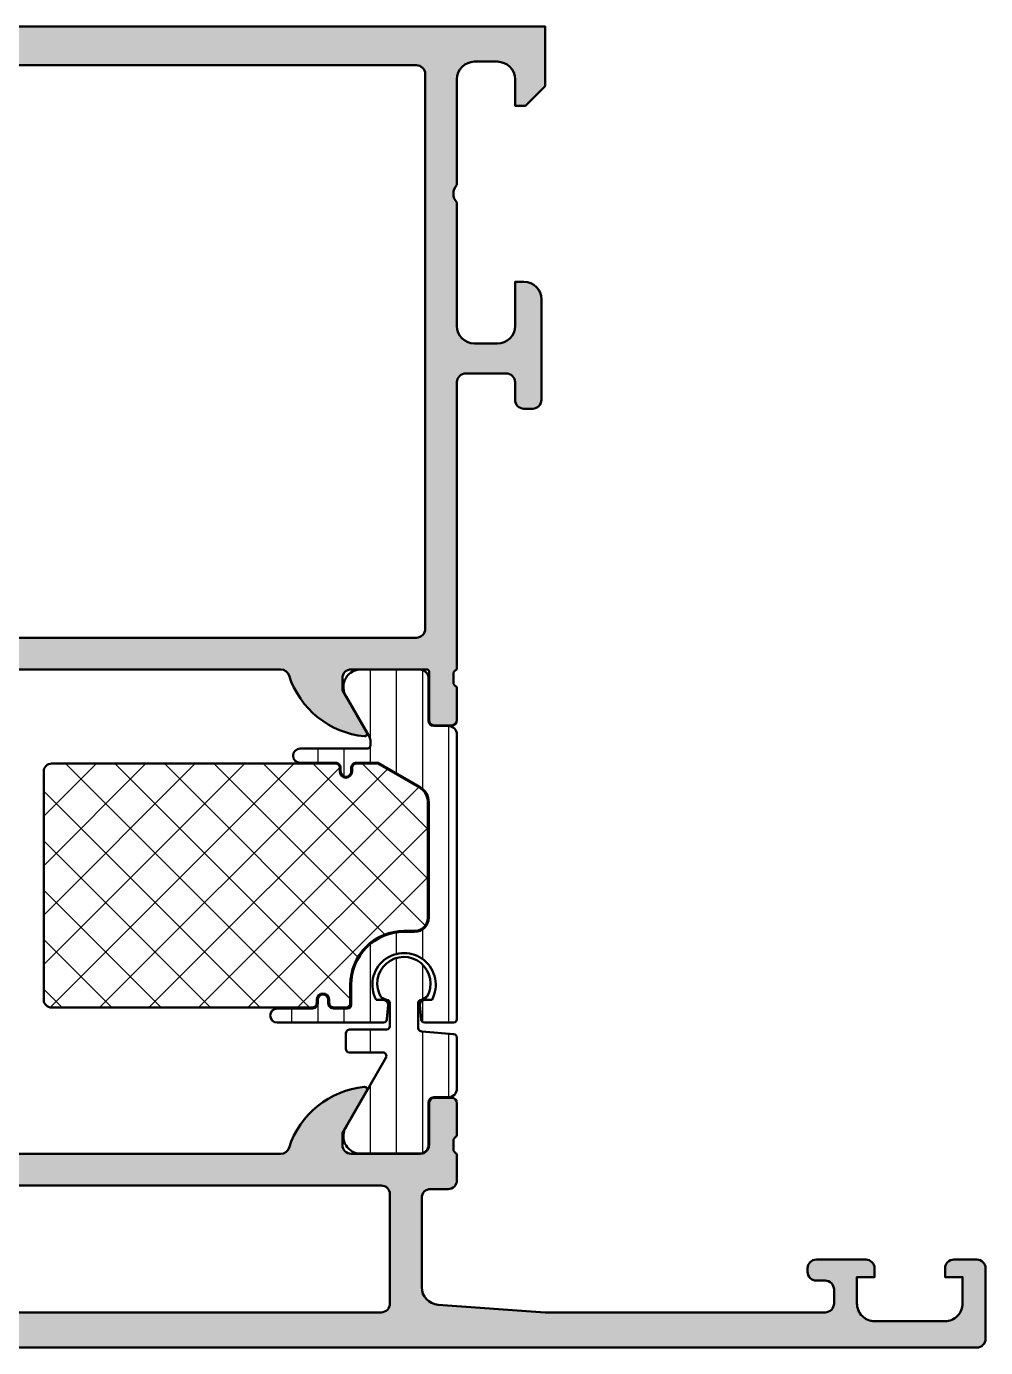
# Model space of a CAD drawing. Extents: x -20 to 78, y 0 to 75.
# Drawn here: x 23.6 to 78, y 0 to 75 of the extents above; entities that cross this region are included whole.
import ezdxf

# ---------------------------------------------------------------- set-up
doc = ezdxf.new("R2010")
doc.units = 0
for name, color, linetype, lineweight in [('0S-Alu contour', 7, 'Continuous', 50), ('0S-Alu hatch', 252, 'Continuous', 25), ('0S-Plastic contour', 254, 'Continuous', 50), ('0S-Plastic hatch', 253, 'Continuous', 25), ('0S-PT contour', 91, 'Continuous', 50), ('0S-PT hatch', 103, 'Continuous', 25)]:
    doc.layers.add(name, color=color, linetype=linetype, lineweight=lineweight)
pattern_1 = [(90, (0, 0), (-1.4859, 0), [])]

# ---------------------------------------------------------------- blocks, each defined once
blk = doc.blocks.new('397850__C182B8E7_7F67_413D_963A_D1F0ECA253F5_')
at = {"layer": '0S-Alu hatch'}
h = blk.add_hatch(color=256, dxfattribs=at)
edge = h.paths.add_edge_path()
edge.add_line((-20, 74.5), (-20, 70.5))
edge.add_arc((-19.49998673098434, 70.50001326901565), 0.5000132691917154, 180.0015204766631, 269.9984795231636)
edge.add_line((-19.49999999999997, 70), (-18.19998168945312, 70))
edge.add_arc((-18.19997896219314, 70.49998201426702), 0.4999820142744535, 269.9996874677845, 360.0020610873894)
edge.add_line((-17.69999694824219, 70.50000000000058), (-17.69999694824219, 71))
edge.add_line((-17.69999694824219, 71), (-18.69999694824219, 71))
edge.add_line((-18.69999694824219, 71), (-18.69999694824219, 72.50000000000001))
edge.add_ellipse((-17.69994795253589, 72.4999510042937), major_axis=(-1.000048996906528, 0), ratio=1, start_angle=270.0028071096449, end_angle=359.99719289040536, ccw=False)
edge.add_line((-17.69999694824216, 73.5), (-13.69999694824216, 73.5))
edge.add_ellipse((-13.70000723977597, 72.49998970846617), major_axis=(-1.000010291586769, 0), ratio=1, start_angle=180.0005896547991, end_angle=269.99941034461614, ccw=False)
edge.add_line((-12.69999694824216, 72.49999999998978), (-12.69999694824217, 71))
edge.add_line((-12.69999694824217, 71), (-13.69999694824217, 71))
edge.add_line((-13.69999694824217, 71), (-13.69999694824217, 70.5))
edge.add_arc((-13.1999966014245, 70.50000034681767), 0.5000003468177919, 180.0000397532265, 269.9999602576499)
edge.add_line((-13.19999694824217, 70), (-11.89999389648437, 70))
edge.add_arc((-11.89999153711044, 70.49999764062603), 0.4999976406316155, 269.9997296343864, 360.0002703646504)
edge.add_line((-11.39999389648439, 70.49999999999157), (-11.39999389648437, 72.49999999999999))
edge.add_ellipse((-10.89998454049553, 72.49999064401116), major_axis=(-0.5000093560763699, 0), ratio=1, start_angle=270.00107209728753, end_angle=359.99892790300066, ccw=False)
edge.add_line((-10.89999389648439, 73), (-5.499988555908174, 73))
edge.add_ellipse((-5.499985892333723, 72.50000647823684), major_axis=(-0.4999935217702535, 0), ratio=1, start_angle=179.9992576390279, end_angle=270.0003052271036, ccw=False)
edge.add_line((-4.999992370605433, 72.49999999999918), (-4.99999237060544, 65.20000076293948))
edge.add_arc((-4.500003781770601, 65.19998935189021), 0.4999885889650571, 179.9986923601607, 270.0004333688827)
edge.add_line((-4.499999999999971, 64.70000076293945), (-1.999992370605468, 64.70000839233398))
edge.add_line((-1.999992370605468, 64.70000839233398), (-1.999996413535527, 58.49999621782365))
edge.add_ellipse((-2.52496892023632, 57.99999999999553), major_axis=(-0.7249774828462876, 0), ratio=1, start_angle=136.3958242547147, end_angle=223.6041010219382, ccw=False)
edge.add_line((-1.999997065615259, 57.50000309751527), (-1.999999999999971, 52.99999425280828))
edge.add_ellipse((-2.524975779131517, 52.49999426538121), major_axis=(-0.7249824522716726, 0), ratio=1, start_angle=136.3958616163865, end_angle=223.6041383836103, ccw=False)
edge.add_line((-2.000000000000001, 51.9999942779541), (-1.999999999999971, 38.49999999999998))
edge.add_ellipse((-2.078836446543023, 38.23247940800688), major_axis=(-0.2788950563274164, 0), ratio=1, start_angle=178.8354106259004, end_angle=253.58012358050502, ccw=False)
edge.add_line((-1.799998999999992, 38.22681100000849), (-1.799998999999985, 37.7732170000085))
edge.add_ellipse((-2.078867095643161, 37.76755634053144), major_axis=(-0.2789255417371578, 0), ratio=1, start_angle=106.4245945553532, end_angle=181.1628700728881, ccw=False)
edge.add_line((-1.999999999999999, 37.50001300000849), (-1.999999999999971, 35.62000200000004))
edge.add_arc((-1.700000000000002, 35.62000199999999), 0.2999999999999758, 180, 269.9999999999919)
edge.add_line((-1.700000000000045, 35.32000200000001), (-0.7200256809572068, 35.32000200000001))
edge.add_arc((-0.7200256809572068, 35.62000200000001), 0.3000000000000043, 270, 360)
edge.add_line((-0.4200256809572025, 35.62000200000001), (-0.4200256809572239, 38.38))
edge.add_ellipse((-0.3000256809572159, 38.38), major_axis=(-0.1200000000000079, 0), ratio=1, start_angle=270.0000000000016, end_angle=360, ccw=False)
edge.add_line((-0.3000256809572193, 38.50000000000001), (4.000000000000071, 38.50000000000001))
edge.add_ellipse((4.000000000000044, 38.00000000000006), major_axis=(-0.4999999999999574, 0), ratio=1, start_angle=180, end_angle=269.99999999999693, ccw=False)
edge.add_line((4.5, 38.00000000000005), (4.499999999999971, 37.29999999999999))
edge.add_line((4.499999999999971, 37.29999999999999), (3.11850454237765, 34.90717967697243))
edge.add_arc((3.23811978464829, 34.83811978464827), 0.1381197846482883, 149.9999999999907, 275.6225775507957)
edge.add_arc((2.761776758826187, 39.67660886184765), 4.999999999999865, 275.6225775507937, 342.2515836439303)
edge.add_ellipse((8.000000000000007, 37.99999999999987), major_axis=(-0.5000000000001413, 0), ratio=1, start_angle=270.0000000000008, end_angle=342.25158364392894, ccw=False)
edge.add_line((8, 38.50000000000001), (38.00000762939452, 38.49999999999999))
edge.add_ellipse((38.00000762939454, 37.99999999999958), major_axis=(-0.5000000000004122, 0), ratio=1, start_angle=197.748416356074, end_angle=270.00000000000244, ccw=False)
edge.add_arc((43.23823087056831, 39.67660886184736), 4.999999999999553, 197.7484163560695, 264.3774224492061)
edge.add_arc((42.76188784474622, 34.83811978464831), 0.1381197846483066, 264.3774224492081, 389.9999999999968)
edge.add_line((42.88150308701689, 34.90717967697245), (41.50000762939453, 37.29999999999999))
edge.add_line((41.50000762939453, 37.29999999999999), (41.50000762939453, 38.00000000000001))
edge.add_ellipse((42.00000762939452, 37.99999999999999), major_axis=(-0.4999999999999929, 0), ratio=1, start_angle=269.99999999999756, end_angle=360, ccw=False)
edge.add_line((42.00000762939454, 38.49999999999999), (46.30003331035173, 38.50000000000001))
edge.add_ellipse((46.30003331035172, 38.38), major_axis=(-0.1200000000000116, 0), ratio=1, start_angle=180, end_angle=269.9999999999966, ccw=False)
edge.add_line((46.42003331035174, 38.38), (46.42003331035174, 35.62000199999999))
edge.add_arc((46.72003331035173, 35.62000200000001), 0.3000000000000043, 180, 270.0000000000054)
edge.add_line((46.72003331035177, 35.32000200000001), (47.70000762939453, 35.32000200000001))
edge.add_arc((47.70000762939453, 35.620002), 0.2999999999999963, 270, 360)
edge.add_line((48.00000762939453, 35.620002), (48.00000762939452, 37.5000130000085))
edge.add_ellipse((48.07887472503769, 37.76755634053144), major_axis=(-0.2789255417371443, 0), ratio=1, start_angle=-1.1628700728896888, end_angle=73.57540544464467, ccw=False)
edge.add_line((47.80000662939452, 37.77321700000851), (47.80000662939452, 38.22681100000849))
edge.add_ellipse((48.07884407593762, 38.23247940800687), major_axis=(-0.2788950563274876, 0), ratio=1, start_angle=-73.58012358050053, end_angle=1.1645893740977726, ccw=False)
edge.add_line((48.00000762939453, 38.50000000000003), (48, 54.79999542236329))
edge.add_ellipse((48.49999827358828, 54.799997148775), major_axis=(-0.4999982735912559, 0), ratio=1, start_angle=-90.00019783289412, end_angle=0.00019783245289772822, ccw=False)
edge.add_line((48.5, 55.29999542236328), (50.80000305175781, 55.29999542236328))
edge.add_ellipse((50.80000732623426, 54.79999969683973), major_axis=(-0.4999957255418185, 0), ratio=1, start_angle=179.999510175691, end_angle=270.0004898231082, ccw=False)
edge.add_line((51.30000305175781, 54.7999954223593), (51.30000305175781, 53.79999542236328))
edge.add_arc((51.80000983745681, 53.80000220806227), 0.500006785745038, 180.0007775731472, 269.9992224267262)
edge.add_line((51.80000305175781, 53.29999542236328), (52.30000305175781, 53.29999542236328))
edge.add_arc((52.29999173048621, 53.80000674363489), 0.5000113213997756, 270.0012972927894, 359.9987027073093)
edge.add_line((52.80000305175781, 53.79999542236414), (52.80000305175781, 59.5))
edge.add_arc((51.79998753757242, 59.4999844858146), 1.000015514305737, 0.0008888833384499, 89.99911111644481)
edge.add_line((51.80000305175781, 60.5), (51.30000305175781, 60.5))
edge.add_line((51.30000305175781, 60.5), (51.30000305175781, 58.00000000000001))
edge.add_ellipse((50.30000111165056, 58.00000194010726), major_axis=(-1.000001940109128, 0), ratio=1, start_angle=90.00011115974138, end_angle=179.9998888388025, ccw=False)
edge.add_line((50.30000305175781, 57.00000000000001), (49, 57))
edge.add_ellipse((49.00001097890958, 58.00001097890958), major_axis=(-1.000010978969846, 0), ratio=1, start_angle=0.0006290382667089034, end_angle=89.99937096172368, ccw=False)
edge.add_line((48, 58.00000000000017), (48.00000762939453, 65))
edge.add_ellipse((48.52498342172698, 65.5), major_axis=(-0.724982470501935, 0), ratio=1, start_angle=-43.60413838361319, end_angle=43.604138383613304, ccw=False)
edge.add_line((48.00000762939453, 66), (48.00000762939453, 72))
edge.add_ellipse((49.00001828574885, 71.99998934375608), major_axis=(-1.000010656411097, 0), ratio=1, start_angle=270.0010476850699, end_angle=359.99938944796605, ccw=False)
edge.add_line((49, 73), (50.30000305175781, 73))
edge.add_ellipse((50.29998302271934, 71.99997997096153), major_axis=(-1.000020029239044, 0), ratio=1, start_angle=180.0011475562655, end_angle=269.99885244361235, ccw=False)
edge.add_line((51.30000305175781, 71.99999999999787), (51.30000305175781, 70.5))
edge.add_line((51.30000305175781, 70.5), (51.90000152587891, 70.5))
edge.add_line((51.90000152587891, 70.5), (53, 71.5999984741211))
edge.add_line((53, 71.5999984741211), (53, 75))
edge.add_line((53, 75), (-19.5, 75))
edge.add_arc((-19.49997110301838, 74.49997110301838), 0.5000288978166055, 90.00331115880611, 179.9966888411355)
edge = h.paths.add_edge_path()
edge.add_ellipse((-2.699995507775298, 72.30000161125469), major_axis=(-0.4999938111106748, 0), ratio=1, start_angle=-89.9998349326118, end_angle=0.0007092043351235588, ccw=False)
edge.add_line((-2.699996948242173, 72.79999542236328), (45.70000457763671, 72.79999542236328))
edge.add_ellipse((45.70000151779511, 72.29999236252168), major_axis=(-0.5000030598509693, 0), ratio=1, start_angle=180.0003506287357, end_angle=269.9996493701252, ccw=False)
edge.add_line((46.20000457763672, 72.29999542236328), (46.20000457763672, 40.8000030517496))
edge.add_ellipse((45.70000151779511, 40.80000611159941), major_axis=(-0.5000030598509755, 0), ratio=1, start_angle=90.00035062987729, end_angle=179.9996493691856, ccw=False)
edge.add_line((45.70000457763674, 40.3000030517578), (0.3000030517578267, 40.3000030517578))
edge.add_ellipse((0.3000183843901993, 40.80001838439018), major_axis=(-0.5000153328674692, 0), ratio=1, start_angle=0.0017569363092775347, end_angle=89.9982430636299, ccw=False)
edge.add_line((-0.1999969482421875, 40.80000305175781), (-0.1999969482421875, 48.80000305175775))
edge.add_line((-0.1999969482421875, 48.80000305175775), (0.5000000000000285, 49.49999999999997))
edge.add_line((0.5000000000000285, 49.49999999999997), (0.4999999999999716, 61.00015704319933))
edge.add_line((0.4999999999999716, 61.00015704319933), (-0.1999924361151954, 61.70014947931454))
edge.add_line((-0.1999924361151954, 61.70014947931454), (-0.1999893188476633, 65.50000858307536))
edge.add_arc((-1.199987271683937, 65.50001063023258), 0.9999979528383697, 359.9998827062908, 450.0001172940811)
edge.add_line((-1.199989318847656, 66.50000858306885), (-2.699989318847642, 66.50000858306885))
edge.add_ellipse((-2.699995624622971, 67.00000227729355), major_axis=(-0.4999936942644605, 0), ratio=1, start_angle=-0.000722597719800433, end_angle=90.0007225977389, ccw=False)
edge.add_line((-3.199989318847684, 67.00000858306888), (-3.19998931884767, 72.29999542236041))
at = {"layer": '0S-Alu contour', "color": 7}
for points in [[(-20, 74.5), (-20, 70.5)], [(51.30000305175781, 71.99999999999787), (51.30000305175781, 70.5), (51.90000152587891, 70.5), (53, 71.5999984741211), (53, 75), (-19.5, 75)], [(-17.69999694824216, 73.5), (-13.69999694824216, 73.5)], [(-10.89999389648439, 73), (-5.499988555908174, 73)], [(-2.699996948242173, 72.79999542236328), (45.70000457763671, 72.79999542236328)], [(49, 73), (50.30000305175781, 73)], [(-17.69999694824219, 70.50000000000058), (-17.69999694824219, 71), (-18.69999694824219, 71), (-18.69999694824219, 72.50000000000001)], [(-12.69999694824216, 72.49999999998978), (-12.69999694824217, 71), (-13.69999694824217, 71), (-13.69999694824217, 70.5)], [(-11.39999389648439, 70.49999999999157), (-11.39999389648437, 72.49999999999999)], [(-4.999992370605433, 72.49999999999918), (-4.99999237060544, 65.20000076293948)], [(-3.199989318847684, 67.00000858306888), (-3.19998931884767, 72.29999542236041)], [(46.20000457763672, 72.29999542236328), (46.20000457763672, 40.8000030517496)], [(48.00000762939453, 66), (48.00000762939453, 72)], [(-19.49999999999997, 70), (-18.19998168945312, 70)], [(-13.19999694824217, 70), (-11.89999389648437, 70)], [(-1.199989318847656, 66.50000858306885), (-2.699989318847642, 66.50000858306885)], [(-0.1999969482421875, 40.80000305175781), (-0.1999969482421875, 48.80000305175775), (0.5000000000000285, 49.49999999999997), (0.4999999999999716, 61.00015704319933), (-0.1999924361151954, 61.70014947931454), (-0.1999893188476633, 65.50000858307536)], [(-4.499999999999971, 64.70000076293945), (-1.999992370605468, 64.70000839233398), (-1.999996413535527, 58.49999621782365)], [(48, 58.00000000000017), (48.00000762939453, 65)], [(51.80000305175781, 60.5), (51.30000305175781, 60.5), (51.30000305175781, 58.00000000000001)], [(52.80000305175781, 53.79999542236414), (52.80000305175781, 59.5)], [(-1.999997065615259, 57.50000309751527), (-1.999999999999971, 52.99999425280828)], [(50.30000305175781, 57.00000000000001), (49, 57)], [(48.00000762939453, 38.50000000000003), (48, 54.79999542236329)], [(48.5, 55.29999542236328), (50.80000305175781, 55.29999542236328)], [(51.30000305175781, 54.7999954223593), (51.30000305175781, 53.79999542236328)], [(51.80000305175781, 53.29999542236328), (52.30000305175781, 53.29999542236328)], [(-2.000000000000001, 51.9999942779541), (-1.999999999999971, 38.49999999999998)], [(45.70000457763674, 40.3000030517578), (0.3000030517578268, 40.3000030517578)], [(-0.4200256809572025, 35.62000200000001), (-0.4200256809572239, 38.38)], [(-0.3000256809572193, 38.50000000000001), (4.000000000000071, 38.50000000000001)], [(8, 38.50000000000001), (38.00000762939452, 38.49999999999999)], [(42.00000762939454, 38.49999999999999), (46.30003331035173, 38.50000000000001)], [(46.42003331035174, 38.38), (46.42003331035174, 35.62000199999999)], [(-1.799998999999992, 38.22681100000849), (-1.799998999999985, 37.7732170000085)], [(4.5, 38.00000000000005), (4.499999999999971, 37.29999999999999), (3.11850454237765, 34.90717967697243)], [(42.88150308701689, 34.90717967697245), (41.50000762939453, 37.29999999999999), (41.50000762939453, 38.00000000000001)], [(47.80000662939452, 37.77321700000851), (47.80000662939452, 38.22681100000849)], [(-1.999999999999999, 37.50001300000849), (-1.999999999999971, 35.62000200000004)], [(48.00000762939453, 35.620002), (48.00000762939452, 37.5000130000085)], [(-1.700000000000045, 35.32000200000001), (-0.7200256809572068, 35.32000200000001)], [(46.72003331035177, 35.32000200000001), (47.70000762939453, 35.32000200000001)]]:
    blk.add_lwpolyline(points, dxfattribs=at)
for centre, radius, start, end in [((-19.49997110301838, 74.49997110301838), 0.5000288978166055, 90.00331115880611, 179.9966888411355), ((-19.49998673098434, 70.50001326901565), 0.5000132691917154, 180.0015204766631, 269.9984795231636), ((-18.19997896219314, 70.49998201426702), 0.4999820142744535, 269.9996874677845, 0.0020610873893939), ((-13.1999966014245, 70.50000034681767), 0.5000003468177919, 180.0000397532265, 269.9999602576499), ((-11.89999153711044, 70.49999764062603), 0.4999976406316155, 269.9997296343864, 0.000270364650327), ((-1.199987271683937, 65.50001063023258), 0.9999979528383697, 359.9998827062908, 90.00011729408116), ((-4.500003781770601, 65.19998935189021), 0.4999885889650571, 179.9986923601607, 270.0004333688827), ((51.79998753757242, 59.4999844858146), 1.000015514305737, 0.0008888833384499, 89.99911111644481), ((51.80000983745681, 53.80000220806227), 0.500006785745038, 180.0007775731472, 269.9992224267262), ((52.29999173048621, 53.80000674363489), 0.5000113213997756, 270.0012972927894, 359.9987027073093), ((2.761776758826187, 39.67660886184765), 4.999999999999865, 275.6225775507937, 342.2515836439303), ((43.23823087056831, 39.67660886184736), 4.999999999999553, 197.7484163560695, 264.3774224492061), ((-1.700000000000002, 35.62000199999999), 0.2999999999999758, 180, 269.9999999999919), ((-0.7200256809572068, 35.62000200000001), 0.3000000000000043, 270, 0), ((46.72003331035173, 35.62000200000001), 0.3000000000000043, 180, 270.0000000000054), ((47.70000762939453, 35.620002), 0.2999999999999963, 270, 0), ((3.23811978464829, 34.83811978464827), 0.1381197846482883, 149.9999999999907, 275.6225775507957), ((42.76188784474622, 34.83811978464831), 0.1381197846483066, 264.3774224492081, 29.99999999999678)]:
    blk.add_arc(centre, radius, start, end, dxfattribs=at)
at = {"layer": '0S-Alu contour', "color": 7, "extrusion": (0, 0, -1)}
for centre, radius, start, end in [((17.69994795253589, 72.4999510042937), 1.000048996906528, 0.0028071095946303, 89.9971928903551), ((13.70000723977597, 72.49998970846617), 1.000010291586769, 90.00058965538386, 179.9994103452009), ((10.89998454049553, 72.49999064401116), 0.5000093560763699, 0.0010720969993194, 89.9989279027125), ((5.499985892333723, 72.50000647823684), 0.4999935217702535, 89.99969477289643, 180.0007423609722), ((2.699995507775298, 72.30000161125469), 0.4999938111106748, 359.9992907956649, 89.99983493261195), ((-45.70000151779511, 72.29999236252168), 0.5000030598509693, 90.00035062987477, 179.9996493712643), ((-49.00001828574885, 71.99998934375608), 1.000010656411097, 0.000610552033979, 89.99895231493011), ((-50.29998302271934, 71.99997997096153), 1.000020029239044, 90.00114755638766, 179.9988524437345), ((2.699995624622971, 67.00000227729355), 0.4999936942644605, 269.9992774022611, 0.000722597719831), ((-48.52498342172698, 65.5), 0.724982470501935, 316.3958616163867, 43.60413838361328), ((2.52496892023632, 57.99999999999553), 0.7249774828462876, 136.3958989780618, 223.6041757452853), ((-49.00001097890958, 58.00001097890958), 1.000010978969846, 270.0006290382763, 359.9993709617333), ((-50.30000111165056, 58.00000194010726), 1.000001940109128, 180.0001111611976, 269.9998888402586), ((-48.49999827358828, 54.799997148775), 0.4999982735912559, 359.9998021675471, 90.00019783289412), ((-50.80000732623426, 54.79999969683973), 0.4999957255418186, 89.9995101768918, 180.000489824309), ((2.524975779131517, 52.49999426538121), 0.7249824522716726, 136.3958616163897, 223.6041383836135), ((-0.3000183843901993, 40.80001838439018), 0.5000153328674692, 270.0017569363701, 359.9982430636907), ((-45.70000151779511, 40.80000611159941), 0.5000030598509755, 180.0003506308145, 269.9996493701227), ((2.078836446543023, 38.23247940800688), 0.2788950563274164, 106.419876419495, 181.1645893740997), ((0.3000256809572159, 38.38), 0.1200000000000079, 0, 89.99999999999841), ((-4.000000000000044, 38.00000000000006), 0.4999999999999574, 90.00000000000306, 180), ((-8.000000000000007, 37.99999999999987), 0.5000000000001413, 17.74841635607108, 89.9999999999992), ((-38.00000762939454, 37.99999999999958), 0.5000000000004122, 89.99999999999756, 162.251583643926), ((-42.00000762939452, 37.99999999999999), 0.4999999999999929, 0, 90.00000000000244), ((-46.30003331035172, 38.38), 0.1200000000000116, 90.0000000000034, 180), ((-48.07884407593762, 38.23247940800687), 0.2788950563274876, 358.8354106259022, 73.58012358050054), ((2.078867095643161, 37.76755634053144), 0.2789255417371578, 178.8371299271119, 253.5754054446468), ((-48.07887472503769, 37.76755634053144), 0.2789255417371443, 286.4245945553553, 1.162870072889672)]:
    blk.add_arc(centre, radius, start, end, dxfattribs=at)
blk = doc.blocks.new('244461__25772EDC_3512_40D5_8479_4A976F8AB48D___B681A0AE_F1AD_4B9D_9B96_69F624C2CBF9_')
at = {"layer": '0S-Plastic hatch'}
h = blk.add_hatch(dxfattribs=at)
h.set_pattern_fill('ANSI31', color=256, scale=0.4680000000000001, angle=45, style=0)
h.set_pattern_definition(pattern_1)
edge = h.paths.add_edge_path()
edge.add_line((48, 34.79000300009988), (48, 18.65002250671389))
edge.add_line((48, 18.65002250671389), (47.97308349609375, 18.55010795593264))
edge.add_line((47.97308349609375, 18.55010795593264), (47.89991760253906, 18.47692680358889))
edge.add_line((47.89991760253906, 18.47692680358889), (47.79998779296875, 18.45001029968264))
edge.add_line((47.79998779296875, 18.45001029968264), (46.16998291015625, 18.45001029968264))
edge.add_line((46.16998291015625, 18.45001029968264), (46.07006835937499, 18.47692680358889))
edge.add_line((46.07006835937499, 18.47692680358889), (45.99690246582031, 18.55010795593264))
edge.add_line((45.99690246582031, 18.55010795593264), (45.96998596191406, 18.65002250671389))
edge.add_line((45.96998596191406, 18.65002250671389), (45.89999389648437, 19.45001029968264))
edge.add_line((45.89999389648437, 19.45001029968264), (45.94000244140625, 19.60015678405764))
edge.add_line((45.94000244140625, 19.60015678405764), (46.04986572265625, 19.71002006530764))
edge.add_line((46.04986572265625, 19.71002006530764), (46.21800231933593, 19.74999809265139))
edge.add_line((46.21800231933593, 19.74999809265139), (46.58656311035156, 19.74999809265139))
edge.add_arc((45, 20.5965007848445), 1.798262859266856, 331.9180754298219, 568.0819245701781)
edge.add_line((43.41343688964843, 19.74999809265139), (43.78199768066406, 19.74999809265139))
edge.add_line((43.78199768066406, 19.74999809265139), (43.95013427734375, 19.71002006530764))
edge.add_line((43.95013427734375, 19.71002006530764), (44.05999755859375, 19.60015678405764))
edge.add_line((44.05999755859375, 19.60015678405764), (44.09999084472656, 19.45001029968264))
edge.add_line((44.09999084472656, 19.45001029968264), (44.02999877929687, 18.65002250671389))
edge.add_line((44.02999877929687, 18.65002250671389), (44.00309753417968, 18.55010795593264))
edge.add_line((44.00309753417968, 18.55010795593264), (43.929931640625, 18.47692680358889))
edge.add_line((43.929931640625, 18.47692680358889), (43.83000183105468, 18.45001029968263))
edge.add_line((43.83000183105468, 18.45001029968263), (37.80000305175781, 18.45001029968264))
edge.add_ellipse((37.80000305175781, 18.85000419616701), major_axis=(-0.399993896484375, 0), ratio=1, start_angle=-90.00000000000102, end_angle=89.99999999999898, ccw=False)
edge.add_line((37.80000305175781, 19.24999809265139), (39.80000305175781, 19.24999809265139))
edge.add_line((39.80000305175781, 19.24999809265139), (39.94999694824219, 19.29015922546389))
edge.add_line((39.94999694824219, 19.29015922546389), (40.059814453125, 19.39996147155763))
edge.add_line((40.059814453125, 19.39996147155763), (40.10000610351562, 19.54998588562014))
edge.add_line((40.10000610351562, 19.54998588562014), (40.10000610351562, 19.74999809265139))
edge.add_ellipse((40.4000015258789, 19.74999809265139), major_axis=(-0.2999954223632812, 0), ratio=1, start_angle=180, end_angle=360, ccw=False)
edge.add_line((40.69999694824218, 19.74999809265139), (40.69999694824218, 19.54998588562014))
edge.add_line((40.69999694824218, 19.54998588562014), (40.74018859863281, 19.39996147155764))
edge.add_line((40.74018859863281, 19.39996147155764), (40.85000610351563, 19.29015922546389))
edge.add_line((40.85000610351563, 19.29015922546389), (41, 19.24999809265138))
edge.add_line((41, 19.24999809265138), (41.8000030517578, 19.24999809265139))
edge.add_line((41.8000030517578, 19.24999809265139), (41.89999389648437, 19.27679252624514))
edge.add_line((41.89999389648437, 19.27679252624514), (41.97320556640625, 19.34997367858889))
edge.add_line((41.97320556640625, 19.34997367858889), (42, 19.45001029968264))
edge.add_line((42, 19.45001029968264), (42, 20.59997367858889))
edge.add_ellipse((44.99993273230836, 20.60004094628052), major_axis=(-2.99993273306254, 0), ratio=1, start_angle=-90.00128474708322, end_angle=0.0012847472241901414, ccw=False)
edge.add_line((45, 23.59997367858889), (45.59999847412109, 23.59997367858889))
edge.add_arc((45.60080461122256, 24.39917064067955), 0.799197368659311, 269.9422066897786, 360.0610716947241)
edge.add_line((46.4000015258789, 24.40002250671393), (46.39998626708984, 30.96374320983888))
edge.add_arc((45.40005571273865, 30.96380713441114), 0.9999305563945116, 359.9963371374206, 420.0103377062295)
edge.add_line((45.89986473927481, 31.82986259141398), (43.52623244265349, 33.20000000009989))
edge.add_line((43.52623244265349, 33.20000000009989), (42.30000000000002, 33.20000000009989))
edge.add_arc((42.30000000000001, 32.90000000009991), 0.299999999999979, 89.99999999999864, 180)
edge.add_line((42.00000000000003, 32.90000000009991), (42.00000000000006, 32.70000000010002))
edge.add_ellipse((41.70000000000007, 32.70000000009999), major_axis=(-0.2999999999999971, 0), ratio=1, start_angle=0, end_angle=180, ccw=False)
edge.add_line((41.40000000000006, 32.70000000009999), (41.40000000000006, 32.90000000009988))
edge.add_arc((41.10000000009795, 32.90000000009988), 0.2999999999021119, 0, 90.00000000000136)
edge.add_line((41.10000000009794, 33.20000000000199), (39.10000000000002, 33.20000000009988))
edge.add_ellipse((39.10000000000003, 33.60000000009988), major_axis=(-0.4000000000000057, 0), ratio=1, start_angle=-90.00000000000102, end_angle=89.99999999999898, ccw=False)
edge.add_line((39.10000000000003, 34.00000000009989), (42.90000000000005, 34.0000000000999))
edge.add_arc((42.90000000000005, 34.2000000000999), 0.2000000000000073, 270, 360)
edge.add_line((43.10000000000005, 34.2000000000999), (43.10000000000005, 34.41474721315086))
edge.add_arc((42.60000000000003, 34.41474721315086), 0.5000000000000268, 0, 29.99995113626315)
edge.add_line((43.03301291510038, 34.66474684386322), (41.71451850190053, 36.95954700009988))
edge.add_ellipse((42.55577115089189, 37.50018192537704), major_axis=(-0.9999960709244858, 0), ratio=1, start_angle=-81.81839194809982, end_angle=32.727016099840284, ccw=False)
edge.add_line((42.41346050190053, 38.49000000009989), (45.89000200000028, 38.49000010568576))
edge.add_ellipse((45.89000463962534, 37.99000412824713), major_axis=(-0.4999959774455975, 0), ratio=1, start_angle=179.9996975182268, end_angle=270.00030248118503, ccw=False)
edge.add_line((46.39000061706397, 37.99000148861694), (46.38966866666694, 35.59000310568575))
edge.add_arc((46.68966866666695, 35.59000310568575), 0.3000000000000099, 180, 270)
edge.add_line((46.68966866666695, 35.29000310568574), (47.5000000651498, 35.29000300009988))
edge.add_ellipse((47.5, 34.79000300009989), major_axis=(-0.4999999999999972, 0), ratio=1, start_angle=180, end_angle=269.99999253438307, ccw=False)
at = {"layer": '0S-Plastic contour', "color": 7}
for points in [[(42.41346050190053, 38.49000000009989), (45.89000200000028, 38.49000010568576)], [(46.39000061706397, 37.99000148861694), (46.38966866666694, 35.59000310568575)], [(43.03301291510038, 34.66474684386322), (41.71451850190053, 36.95954700009988)], [(46.68966866666695, 35.29000310568574), (47.5000000651498, 35.29000300009988)], [(48, 34.79000300009988), (48, 18.65002250671389), (47.97308349609375, 18.55010795593264), (47.89991760253906, 18.47692680358889), (47.79998779296875, 18.45001029968264), (46.16998291015625, 18.45001029968264), (46.07006835937499, 18.47692680358889), (45.99690246582031, 18.55010795593264), (45.96998596191406, 18.65002250671389), (45.89999389648437, 19.45001029968264), (45.94000244140625, 19.60015678405764), (46.04986572265625, 19.71002006530764), (46.21800231933593, 19.74999809265139), (46.58656311035156, 19.74999809265139)], [(39.10000000000003, 34.00000000009989), (42.90000000000005, 34.0000000000999)], [(43.10000000000005, 34.2000000000999), (43.10000000000005, 34.41474721315086)], [(41.10000000009794, 33.20000000000199), (39.10000000000002, 33.20000000009988)], [(45.89986473927481, 31.82986259141398), (43.52623244265349, 33.20000000009989), (42.30000000000002, 33.20000000009989)], [(41.40000000000006, 32.70000000009999), (41.40000000000006, 32.90000000009988)], [(42.00000000000003, 32.90000000009991), (42.00000000000006, 32.70000000010002)], [(46.4000015258789, 24.40002250671393), (46.39998626708984, 30.96374320983888)], [(45, 23.59997367858889), (45.59999847412109, 23.59997367858889)], [(40.69999694824218, 19.74999809265139), (40.69999694824218, 19.54998588562014), (40.74018859863281, 19.39996147155764), (40.85000610351563, 19.29015922546389), (41, 19.24999809265138), (41.8000030517578, 19.24999809265139), (41.89999389648437, 19.27679252624514), (41.97320556640625, 19.34997367858889), (42, 19.45001029968264), (42, 20.59997367858889)], [(43.41343688964843, 19.74999809265139), (43.78199768066406, 19.74999809265139), (43.95013427734375, 19.71002006530764), (44.05999755859375, 19.60015678405764), (44.09999084472656, 19.45001029968264), (44.02999877929687, 18.65002250671389), (44.00309753417968, 18.55010795593264), (43.929931640625, 18.47692680358889), (43.83000183105468, 18.45001029968263), (37.80000305175781, 18.45001029968264)], [(37.80000305175781, 19.24999809265139), (39.80000305175781, 19.24999809265139), (39.94999694824219, 19.29015922546389), (40.059814453125, 19.39996147155763), (40.10000610351562, 19.54998588562014), (40.10000610351562, 19.74999809265139)]]:
    blk.add_lwpolyline(points, dxfattribs=at)
at = {"layer": '0S-Plastic contour', "color": 7, "extrusion": (0, 0, -1)}
for centre, radius, start, end in [((-42.55577115089189, 37.50018192537704), 0.9999960709244858, 327.2729839001597, 81.81839194809986), ((-45.89000463962534, 37.99000412824713), 0.4999959774455975, 89.99969751881494, 180.0003024817733), ((-47.5, 34.79000300009989), 0.4999999999999972, 90.00000746561696, 180), ((-39.10000000000003, 33.60000000009988), 0.4000000000000057, 270.000000000001, 90.00000000000102), ((-41.70000000000007, 32.70000000009999), 0.2999999999999971, 180, 0), ((-44.99993273230836, 20.60004094628052), 2.99993273306254, 359.9987152527758, 90.00128474708318), ((-40.4000015258789, 19.74999809265139), 0.2999954223632812, 0, 180), ((-37.80000305175781, 18.85000419616701), 0.399993896484375, 270.000000000001, 90.00000000000102)]:
    blk.add_arc(centre, radius, start, end, dxfattribs=at)
at = {"layer": '0S-Plastic contour', "color": 7}
for centre, radius, start, end in [((46.68966866666695, 35.59000310568575), 0.3000000000000099, 180, 270), ((42.60000000000003, 34.41474721315086), 0.5000000000000268, 0, 29.99995113626315), ((42.90000000000005, 34.2000000000999), 0.2000000000000073, 270, 0), ((41.10000000009795, 32.90000000009988), 0.2999999999021119, 0, 90.00000000000136), ((42.30000000000001, 32.90000000009991), 0.299999999999979, 89.99999999999864, 180), ((45.40005571273865, 30.96380713441114), 0.9999305563945116, 359.9963371374206, 60.01033770622953), ((45.60080461122256, 24.39917064067955), 0.799197368659311, 269.9422066897786, 0.0610716947241366), ((45, 20.5965007848445), 1.798262859266856, 331.9180754298219, 208.0819245701781)]:
    blk.add_arc(centre, radius, start, end, dxfattribs=at)
blk = doc.blocks.new('244461__03569EF2_D60C_48FC_AE17_DEA575AE2D94___49CFC052_83AE_45D3_9A53_36C150F7F540_')
at = {"layer": '0S-Plastic hatch'}
h = blk.add_hatch(dxfattribs=at)
h.set_pattern_fill('ANSI31', color=256, scale=0.4680000000000001, angle=45, style=0)
h.set_pattern_definition(pattern_1)
edge = h.paths.add_edge_path()
edge.add_ellipse((47.5, 14.70999700000001), major_axis=(-0.4999999999999929, 0), ratio=1, start_angle=89.9999999999992, end_angle=180, ccw=False)
edge.add_line((47.5, 14.20999700000002), (46.68966866666666, 14.20999700000002))
edge.add_arc((46.68966866666666, 13.90999700000002), 0.3000000000000014, 90, 180)
edge.add_line((46.38966866666666, 13.90999700000002), (46.39000061706369, 11.50999861706371))
edge.add_ellipse((45.89000463962507, 11.50999597743863), major_axis=(-0.4999959774455833, 0), ratio=1, start_angle=89.99969751881412, end_angle=180.0003024817733, ccw=False)
edge.add_line((45.890002, 11.01000000000002), (42.41346050190052, 11.01000000000002))
edge.add_ellipse((42.55577115089186, 11.99981807472286), major_axis=(-0.9999960709244723, 0), ratio=1, start_angle=-32.727016099840625, end_angle=81.81839194810101, ccw=False)
edge.add_line((41.71451850190051, 12.54045300000002), (43.97169621130609, 16.45000001028019))
edge.add_arc((43.79849112461394, 16.55000000000002), 0.2000000000000006, 330.000003400656, 450)
edge.add_line((43.79849112461394, 16.75000000000002), (41.90000915527344, 16.75000000000002))
edge.add_line((41.90000915527344, 16.75000000000002), (41.80008697509765, 16.77691650390627))
edge.add_line((41.80008697509765, 16.77691650390627), (41.72692108154296, 16.85009765625002))
edge.add_line((41.72692108154296, 16.85009765625002), (41.70000457763672, 16.95001220703127))
edge.add_line((41.70000457763672, 16.95001220703127), (41.70000457763672, 17.85000610351564))
edge.add_line((41.70000457763672, 17.85000610351564), (41.72691345214843, 17.94992065429689))
edge.add_line((41.72691345214843, 17.94992065429689), (41.80008697509765, 18.02310180664064))
edge.add_line((41.80008697509765, 18.02310180664064), (41.90000915527344, 18.05001831054689))
edge.add_line((41.90000915527344, 18.05001831054689), (44.00000762939453, 18.05001831054689))
edge.add_line((44.00000762939453, 18.05001831054689), (44.09992218017578, 18.07693481445314))
edge.add_line((44.09992218017578, 18.07693481445314), (44.17309570312499, 18.15008544921877))
edge.add_line((44.17309570312499, 18.15008544921877), (44.20000457763672, 18.25000000000001))
edge.add_line((44.20000457763672, 18.25000000000001), (44.20000457763672, 19.55002021789553))
edge.add_line((44.20000457763672, 19.55002021789553), (44.17309570312499, 19.64993476867678))
edge.add_line((44.17309570312499, 19.64993476867678), (44.09992218017578, 19.72311592102053))
edge.add_line((44.09992218017578, 19.72311592102053), (44, 19.75003242492678))
edge.add_line((44, 19.75003242492678), (43.70608558615924, 19.86854092128803))
edge.add_ellipse((44.99261776737589, 20.66429684608527), major_axis=(-1.512743383775304, 0), ratio=1, start_angle=149.9471368837742, end_angle=31.73794327980471, ccw=False)
edge.add_line((46.30199355430488, 19.90671675542816), (46.00000762939453, 19.75003242492678))
edge.add_line((46.00000762939453, 19.75003242492678), (45.90008544921874, 19.72311592102053))
edge.add_line((45.90008544921874, 19.72311592102053), (45.82691192626953, 19.64993476867678))
edge.add_line((45.82691192626953, 19.64993476867678), (45.80000305175781, 19.55002021789553))
edge.add_line((45.80000305175781, 19.55002021789553), (45.80000305175781, 18.15002441406252))
edge.add_line((45.80000305175781, 18.15002441406252), (45.82691192626953, 18.05007934570314))
edge.add_line((45.82691192626953, 18.05007934570314), (45.90008544921874, 17.97692871093752))
edge.add_line((45.90008544921874, 17.97692871093752), (46, 17.95001220703127))
edge.add_line((46, 17.95001220703127), (47.80000305175781, 17.79251098632814))
edge.add_line((47.80000305175781, 17.79251098632814), (47.89991760253906, 17.76559448242189))
edge.add_line((47.89991760253906, 17.76559448242189), (47.97309112548828, 17.69241333007814))
edge.add_line((47.97309112548828, 17.69241333007814), (47.99999999999974, 17.59249877929689))
edge.add_line((47.99999999999974, 17.59249877929689), (48, 14.70999700000002))
at = {"layer": '0S-Plastic contour', "color": 7}
for points in [[(43.79849112461394, 16.75000000000002), (41.90000915527344, 16.75000000000002), (41.80008697509765, 16.77691650390627), (41.72692108154296, 16.85009765625002), (41.70000457763672, 16.95001220703127), (41.70000457763672, 17.85000610351564), (41.72691345214843, 17.94992065429689), (41.80008697509765, 18.02310180664064), (41.90000915527344, 18.05001831054689), (44.00000762939453, 18.05001831054689), (44.09992218017578, 18.07693481445314), (44.17309570312499, 18.15008544921877), (44.20000457763672, 18.25000000000001), (44.20000457763672, 19.55002021789553), (44.17309570312499, 19.64993476867678), (44.09992218017578, 19.72311592102053), (44, 19.75003242492678), (43.70608558615924, 19.86854092128803)], [(46.30199355430488, 19.90671675542816), (46.00000762939453, 19.75003242492678), (45.90008544921874, 19.72311592102053), (45.82691192626953, 19.64993476867678), (45.80000305175781, 19.55002021789553), (45.80000305175781, 18.15002441406252), (45.82691192626953, 18.05007934570314), (45.90008544921874, 17.97692871093752), (46, 17.95001220703127), (47.80000305175781, 17.79251098632814), (47.89991760253906, 17.76559448242189), (47.97309112548828, 17.69241333007814), (47.99999999999974, 17.59249877929689), (48, 14.70999700000002)], [(41.71451850190051, 12.54045300000002), (43.97169621130609, 16.45000001028019)], [(46.38966866666666, 13.90999700000002), (46.39000061706369, 11.50999861706371)], [(47.5, 14.20999700000002), (46.68966866666666, 14.20999700000002)], [(45.890002, 11.01000000000002), (42.41346050190052, 11.01000000000002)]]:
    blk.add_lwpolyline(points, dxfattribs=at)
at = {"layer": '0S-Plastic contour', "color": 7, "extrusion": (0, 0, -1)}
for centre, radius, start, end in [((-44.99261776737589, 20.66429684608527), 1.512743383775304, 328.2620567201954, 210.0528631162258), ((-47.5, 14.70999700000001), 0.4999999999999929, 180, 270.0000000000008), ((-42.55577115089186, 11.99981807472286), 0.9999960709244723, 278.181608051899, 32.72701609984063), ((-45.89000463962507, 11.50999597743863), 0.4999959774455833, 179.9996975182267, 270.0003024811859)]:
    blk.add_arc(centre, radius, start, end, dxfattribs=at)
at = {"layer": '0S-Plastic contour', "color": 7}
for centre, radius, start, end in [((43.79849112461394, 16.55000000000002), 0.2000000000000006, 330.000003400656, 90), ((46.68966866666666, 13.90999700000002), 0.3000000000000014, 90, 180)]:
    blk.add_arc(centre, radius, start, end, dxfattribs=at)
blk = doc.blocks.new('395690__1590239F_2217_4A23_AFD1_7F42B4F926F2_')
at = {"layer": '0S-PT hatch'}
h = blk.add_hatch(dxfattribs=at)
h.set_pattern_fill('ANSI37', color=256, scale=0.625, angle=90, style=0)
h.set_pattern_definition([(135, (0, 0), (-1.403165018917055, -1.403165018917055), []), (225, (0, 0), (1.403165018917055, -1.403165018917055), [])])
edge = h.paths.add_edge_path()
edge.add_arc((25.00060113729972, 32.70000000000197), 0.45000000000001, 90, 180)
edge.add_line((24.55060113729971, 32.70000000000197), (24.55060113729971, 19.7502450780003))
edge.add_arc((25.0006011372996, 19.75024507800018), 0.449999999999886, 180, 269.9990437979582)
edge.add_line((25.00059362730632, 19.30024507806296), (39.79342552156574, 19.29999820242989))
edge.add_line((39.79342552156574, 19.29999820242989), (39.92412033216668, 19.33499197063962))
edge.add_line((39.92412033216668, 19.33499197063962), (40.01498530460181, 19.42584431767911))
edge.add_line((40.01498530460181, 19.42584431767911), (40.05000610351562, 19.55656736054952))
edge.add_line((40.05000610351562, 19.55656736054952), (40.05000610351562, 19.74999809265139))
edge.add_ellipse((40.4000015258789, 19.74999809265139), major_axis=(-0.3499954223632784, 0), ratio=1, start_angle=180, end_angle=360, ccw=False)
edge.add_line((40.74999694824218, 19.74999809265139), (40.74999694824218, 19.55656736054952))
edge.add_line((40.74999694824218, 19.55656736054952), (40.785017747156, 19.42584431767911))
edge.add_line((40.785017747156, 19.42584431767911), (40.87588271959112, 19.33499197063962))
edge.add_line((40.87588271959112, 19.33499197063962), (41.00657794019308, 19.29999809265139))
edge.add_line((41.00657794019308, 19.29999809265139), (41.79341995995782, 19.29999809265138))
edge.add_line((41.79341995995782, 19.29999809265138), (41.87411703936869, 19.32162239777049))
edge.add_line((41.87411703936869, 19.32162239777049), (41.92837641816679, 19.37585915907014))
edge.add_line((41.92837641816679, 19.37585915907014), (41.94999999999569, 19.45659048166138))
edge.add_line((41.94999999999569, 19.45659048166138), (41.94999999924582, 20.60004094628053))
edge.add_ellipse((44.99993273233978, 20.60004094624911), major_axis=(-3.04993273309396, 0), ratio=1, start_angle=269.99999999941, end_angle=360, ccw=False)
edge.add_line((44.99993273237119, 23.64997367934306), (45.60002409849918, 23.64997367858885))
edge.add_arc((45.60080461122256, 24.39917064067954), 0.7491973686593026, 269.9403093298693, 360.0630723146303)
edge.add_line((46.35000152594184, 24.39999537162856), (46.34998626913059, 30.96380934273027))
edge.add_arc((45.40005172964849, 30.96380483453198), 0.9499345394927953, 0.0002719131678684, 60.0104764262929)
edge.add_line((45.87486856825006, 31.78655911079057), (43.51283735234261, 33.1500000000999))
edge.add_line((43.51283735234261, 33.1500000000999), (42.30000000000001, 33.15000000009988))
edge.add_arc((42.30000000000001, 32.90000000009991), 0.2499999999999787, 90, 180)
edge.add_line((42.05000000000003, 32.90000000009991), (42.05000000000006, 32.70000000010004))
edge.add_ellipse((41.70000000000007, 32.70000000010002), major_axis=(-0.3499999999999943, 0), ratio=1, start_angle=0, end_angle=180, ccw=False)
edge.add_line((41.35000000000007, 32.70000000010002), (41.35000000000006, 32.90000000009989))
edge.add_arc((41.10000000000006, 32.90000000009988), 0.25, 0, 90)
edge.add_line((41.10000000000006, 33.15000000009987), (25.00060113729972, 33.15000000000198))
at = {"layer": '0S-PT contour', "color": 7}
for points in [[(41.10000000000006, 33.15000000009987), (25.00060113729972, 33.15000000000198)], [(45.87486856825006, 31.78655911079057), (43.51283735234261, 33.1500000000999), (42.30000000000001, 33.15000000009988)], [(24.55060113729971, 32.70000000000197), (24.55060113729971, 19.7502450780003)], [(41.35000000000007, 32.70000000010002), (41.35000000000006, 32.90000000009989)], [(42.05000000000003, 32.90000000009991), (42.05000000000006, 32.70000000010004)], [(46.35000152594184, 24.39999537162856), (46.34998626913059, 30.96380934273027)], [(44.99993273237119, 23.64997367934306), (45.60002409849918, 23.64997367858885)], [(40.74999694824218, 19.74999809265139), (40.74999694824218, 19.55656736054952), (40.785017747156, 19.42584431767911), (40.87588271959112, 19.33499197063962), (41.00657794019308, 19.29999809265139), (41.79341995995782, 19.29999809265138), (41.87411703936869, 19.32162239777049), (41.92837641816679, 19.37585915907014), (41.94999999999569, 19.45659048166138), (41.94999999924582, 20.60004094628053)], [(25.00059362730632, 19.30024507806296), (39.79342552156574, 19.29999820242989), (39.92412033216668, 19.33499197063962), (40.01498530460181, 19.42584431767911), (40.05000610351562, 19.55656736054952), (40.05000610351562, 19.74999809265139)]]:
    blk.add_lwpolyline(points, dxfattribs=at)
for centre, radius, start, end in [((25.00060113729972, 32.70000000000197), 0.45000000000001, 90, 180), ((41.10000000000006, 32.90000000009988), 0.25, 0, 90), ((42.30000000000001, 32.90000000009991), 0.2499999999999787, 90, 180), ((45.40005172964849, 30.96380483453198), 0.9499345394927953, 0.0002719131678684, 60.0104764262929), ((45.60080461122256, 24.39917064067954), 0.7491973686593026, 269.9403093298693, 0.0630723146303955), ((25.0006011372996, 19.75024507800018), 0.449999999999886, 180, 269.9990437979582)]:
    blk.add_arc(centre, radius, start, end, dxfattribs=at)
at = {"layer": '0S-PT contour', "color": 7, "extrusion": (0, 0, -1)}
for centre, radius, start, end in [((-41.70000000000007, 32.70000000010002), 0.3499999999999943, 180, 0), ((-44.99993273233978, 20.60004094624911), 3.04993273309396, 0, 90.00000000058999), ((-40.4000015258789, 19.74999809265139), 0.3499954223632784, 0, 180)]:
    blk.add_arc(centre, radius, start, end, dxfattribs=at)
blk = doc.blocks.new('183070__35B5883B_CAAE_4239_96A0_C02FC6FB4387_')
at = {"layer": '0S-Alu hatch'}
h = blk.add_hatch(color=256, dxfattribs=at)
edge = h.paths.add_edge_path()
edge.add_arc((-4.499986730984403, 9.000013269015607), 0.500013269191671, 180.0015204766631, 269.9984795231685)
edge.add_line((-4.499999999999985, 8.5), (4.5, 8.5))
edge.add_ellipse((4.500002359656178, 8.000002359656177), major_axis=(-0.4999976403493891, 0), ratio=1, start_angle=179.9997296029986, end_angle=270.0002703979564, ccw=False)
edge.add_line((5, 8.000000000008331), (5, 0.5))
edge.add_arc((5.500013264499287, 0.5000132644992878), 0.5000132646752302, 180.0015199592933, 269.9984800406703)
edge.add_line((5.5, 0), (77.5, 0))
edge.add_arc((77.5, 0.5), 0.5, 270, 360)
edge.add_line((78, 0.5), (78, 4.5))
edge.add_arc((77.5, 4.5), 0.5000000000000018, 0, 90)
edge.add_line((77.5, 5.000000000000001), (76.2, 5))
edge.add_arc((76.2, 4.5), 0.5000000000000009, 90, 180)
edge.add_line((75.7, 4.5), (75.7, 3.999999999999999))
edge.add_line((75.7, 3.999999999999999), (76.7, 3.999999999999998))
edge.add_line((76.7, 3.999999999999998), (76.7, 2.499999999999999))
edge.add_ellipse((75.70000000000002, 2.499999999999989), major_axis=(-0.9999999999999857, 0), ratio=1, start_angle=89.9999999999992, end_angle=180, ccw=False)
edge.add_line((75.7, 1.499999999999999), (71.7, 1.499999999999998))
edge.add_ellipse((71.69999999999999, 2.49999999999999), major_axis=(-0.9999999999999912, 0), ratio=1, start_angle=0, end_angle=90.0000000000008, ccw=False)
edge.add_line((70.7, 2.499999999999999), (70.7, 3.999999999999999))
edge.add_line((70.7, 3.999999999999999), (71.7, 3.999999999999999))
edge.add_line((71.7, 3.999999999999999), (71.7, 4.5))
edge.add_arc((71.2, 4.500000000000001), 0.4999999999999974, 0, 90)
edge.add_line((71.2, 4.999999999999999), (68.39999999999999, 5))
edge.add_arc((68.4, 4.500000000000001), 0.5, 90.0000000000016, 180)
edge.add_line((67.9, 4.500000000000001), (67.9, 4.299999999999998))
edge.add_arc((68.4, 4.299999999999998), 0.4999999999999992, 180, 270)
edge.add_line((68.4, 3.799999999999998), (68.9, 3.799999999999999))
edge.add_ellipse((68.9, 3.300000000000004), major_axis=(-0.4999999999999952, 0), ratio=1, start_angle=180, end_angle=270, ccw=False)
edge.add_line((69.4, 3.299999999999998), (69.4, 2.499999999999998))
edge.add_ellipse((68.9, 2.499999999999993), major_axis=(-0.5, 0), ratio=1, start_angle=90, end_angle=180, ccw=False)
edge.add_line((68.9, 2), (52.99999999999998, 2))
edge.add_line((52.99999999999998, 2), (46.92875392986606, 2.433654439061505))
edge.add_ellipse((47, 3.431113208881324), major_axis=(-0.9999999999999982, 0), ratio=1, start_angle=0, end_angle=85.91443950455613, ccw=False)
edge.add_line((46, 3.431113208881327), (46, 8.499999999999996))
edge.add_ellipse((46.5, 8.500000000000004), major_axis=(-0.5, 0), ratio=1, start_angle=270, end_angle=360, ccw=False)
edge.add_line((46.5, 9), (47.5, 9))
edge.add_arc((47.5, 9.500000000000004), 0.5000000000000036, 270, 360)
edge.add_line((48, 9.500000000000004), (48, 11.00000000000002))
edge.add_ellipse((48.07883644654302, 11.26752059199312), major_axis=(-0.2788950563274097, 0), ratio=1, start_angle=-1.16458937409692, end_angle=73.58012358051099, ccw=False)
edge.add_line((47.79999899999999, 11.27318899999149), (47.79999899999999, 11.72678299999147))
edge.add_ellipse((48.0788670956432, 11.73244365946853), major_axis=(-0.278925541737186, 0), ratio=1, start_angle=-73.5754054446383, end_angle=1.1628700728862214, ccw=False)
edge.add_line((48, 11.99998699999149), (48, 13.87999800000001))
edge.add_arc((47.7, 13.87999800000001), 0.2999999999999954, 0, 90)
edge.add_line((47.7, 14.179998), (46.7200256809572, 14.179998))
edge.add_arc((46.72002568095721, 13.879998), 0.3000000000000007, 90.00000000000136, 180)
edge.add_line((46.42002568095721, 13.879998), (46.42002568095721, 11.5))
edge.add_ellipse((45.9200256809572, 11.50000000000001), major_axis=(-0.5000000000000071, 0), ratio=1, start_angle=90, end_angle=180, ccw=False)
edge.add_line((45.9200256809572, 11), (42, 11))
edge.add_ellipse((41.99999999999999, 11.49999999999999), major_axis=(-0.4999999999999965, 0), ratio=1, start_angle=0, end_angle=90.0000000000008, ccw=False)
edge.add_line((41.5, 11.5), (41.49999999999998, 12.19999999999997))
edge.add_line((41.49999999999998, 12.19999999999997), (42.88149545762236, 14.59282032302754))
edge.add_arc((42.76188021535171, 14.6618802153517), 0.1381197846482965, 329.9999999999962, 455.6225775507924)
edge.add_arc((43.23822324117381, 9.823391138152296), 4.999999999999894, 95.62257755079366, 162.25158364393)
edge.add_ellipse((38.00000000000002, 11.50000000000009), major_axis=(-0.5000000000000965, 0), ratio=1, start_angle=89.9999999999983, end_angle=162.2515836439297, ccw=False)
edge.add_line((38, 11), (7.999999999999985, 11))
edge.add_ellipse((7.99999999999999, 11.50000000000011), major_axis=(-0.5000000000001191, 0), ratio=1, start_angle=17.748416356071175, end_angle=89.99999999999949, ccw=False)
edge.add_arc((2.761776758826215, 9.823391138152344), 4.99999999999984, 17.74841635606974, 84.37742244920634)
edge.add_arc((3.238119784648318, 14.66188021535169), 0.1381197846482991, 84.37742244921034, 209.999999999995)
edge.add_line((3.11850454237765, 14.59282032302755), (4.500000000000014, 12.20000000000001))
edge.add_line((4.500000000000014, 12.20000000000001), (4.5, 11.5))
edge.add_ellipse((4.000000000000004, 11.49999999999999), major_axis=(-0.4999999999999956, 0), ratio=1, start_angle=89.9999999999979, end_angle=180, ccw=False)
edge.add_line((3.999999999999985, 11), (0.0799743190428188, 11))
edge.add_ellipse((0.0799743190427937, 11.50000000000002), major_axis=(-0.5000000000000178, 0), ratio=1, start_angle=0, end_angle=90.00000000000279, ccw=False)
edge.add_line((-0.4200256809572239, 11.50000000000002), (-0.4200256809572239, 13.87999799999998))
edge.add_arc((-0.7200256809572068, 13.87999799999999), 0.2999999999999847, 0, 90)
edge.add_line((-0.7200256809572068, 14.17999799999997), (-1.699999999999988, 14.17999799999997))
edge.add_arc((-1.699999999999988, 13.87999799999996), 0.3000000000000114, 90, 180)
edge.add_line((-2, 13.87999799999996), (-1.999999999999985, 11.99998699999146))
edge.add_ellipse((-2.078867095643169, 11.73244365946851), major_axis=(-0.2789255417371655, 0), ratio=1, start_angle=178.8371299271126, end_angle=253.5754054446429, ccw=False)
edge.add_line((-1.799998999999985, 11.72678299999144), (-1.799998999999999, 11.27318899999146))
edge.add_ellipse((-2.078836446542973, 11.26752059199307), major_axis=(-0.2788950563273608, 0), ratio=1, start_angle=106.4198764194876, end_angle=181.1645893741004, ccw=False)
edge.add_line((-1.999999999999971, 11.00000000000001), (-2, 10.79999923706054))
edge.add_ellipse((-2.5, 10.79999923706055), major_axis=(-0.5000000000000009, 0), ratio=1, start_angle=90.00000000000011, end_angle=180, ccw=False)
edge.add_line((-2.5, 10.29999923706054), (-4.5, 10.29999923706054))
edge.add_arc((-4.499971103018395, 9.799970340078938), 0.5000288978165913, 90.00331115880446, 179.9966888411355)
edge.add_line((-5, 9.799999237061066), (-5.000000000000012, 9.000000000001496))
edge = h.paths.add_edge_path()
edge.add_line((43.70000457763672, 2), (7.300003051757812, 2))
edge.add_ellipse((7.300003051757812, 2.499999999999999), major_axis=(-0.5, 0), ratio=1, start_angle=0, end_angle=90, ccw=False)
edge.add_line((6.800003051757812, 2.499999999999991), (6.800003051757805, 8.699996948242195))
edge.add_ellipse((7.300003051757798, 8.699996948242195), major_axis=(-0.4999999999999929, 0), ratio=1, start_angle=269.9999999999984, end_angle=360, ccw=False)
edge.add_line((7.300003051757812, 9.199996948242188), (43.70000457763671, 9.199996948242186))
edge.add_ellipse((43.70000457763672, 8.699996948242193), major_axis=(-0.4999999999999929, 0), ratio=1, start_angle=180, end_angle=270.0000000000008, ccw=False)
edge.add_line((44.20000457763671, 8.699996948242193), (44.20000457763672, 2.500000000000001))
edge.add_ellipse((43.70000457763672, 2.500000000000002), major_axis=(-0.5000000000000023, 0), ratio=1, start_angle=90, end_angle=180, ccw=False)
at = {"layer": '0S-Alu contour', "color": 7}
for points in [[(3.11850454237765, 14.59282032302755), (4.500000000000014, 12.20000000000001), (4.5, 11.5)], [(41.5, 11.5), (41.49999999999998, 12.19999999999997), (42.88149545762236, 14.59282032302754)], [(-2, 13.87999799999996), (-1.999999999999985, 11.99998699999146)], [(-0.7200256809572068, 14.17999799999997), (-1.699999999999988, 14.17999799999997)], [(-0.4200256809572239, 11.50000000000002), (-0.4200256809572239, 13.87999799999998)], [(46.42002568095721, 13.879998), (46.42002568095721, 11.5)], [(47.7, 14.179998), (46.7200256809572, 14.179998)], [(48, 11.99998699999149), (48, 13.87999800000001)], [(-1.799998999999985, 11.72678299999144), (-1.799998999999999, 11.27318899999146)], [(47.79999899999999, 11.27318899999149), (47.79999899999999, 11.72678299999147)], [(-1.999999999999971, 11.00000000000001), (-2, 10.79999923706054)], [(3.999999999999985, 11), (0.0799743190428188, 11)], [(38, 11), (7.999999999999985, 11)], [(45.9200256809572, 11), (42, 11)], [(48, 9.500000000000004), (48, 11.00000000000002)], [(-5, 9.799999237061066), (-5.000000000000012, 9.000000000001496)], [(-2.5, 10.29999923706054), (-4.5, 10.29999923706054)], [(7.300003051757812, 9.199996948242188), (43.70000457763671, 9.199996948242186)], [(-4.499999999999985, 8.5), (4.5, 8.5)], [(6.800003051757812, 2.499999999999991), (6.800003051757805, 8.699996948242195)], [(44.20000457763671, 8.699996948242193), (44.20000457763672, 2.500000000000002)], [(46, 3.431113208881327), (46, 8.499999999999996)], [(46.5, 9), (47.5, 9)], [(5, 8.000000000008331), (5, 0.5)], [(71.2, 4.999999999999999), (68.39999999999999, 5)], [(77.5, 5.000000000000001), (76.2, 5)], [(67.9, 4.500000000000001), (67.9, 4.299999999999998)], [(68.4, 3.799999999999998), (68.9, 3.799999999999999)], [(70.7, 2.499999999999999), (70.7, 3.999999999999999), (71.7, 3.999999999999999), (71.7, 4.5)], [(75.7, 4.5), (75.7, 3.999999999999999), (76.7, 3.999999999999998), (76.7, 2.499999999999999)], [(78, 0.5), (78, 4.5)], [(69.4, 3.299999999999998), (69.4, 2.499999999999998)], [(68.9, 2), (52.99999999999998, 2), (46.92875392986606, 2.433654439061505)], [(43.70000457763672, 2), (7.300003051757812, 2)], [(75.7, 1.499999999999999), (71.7, 1.499999999999998)], [(5.5, 0), (77.5, 0)]]:
    blk.add_lwpolyline(points, dxfattribs=at)
for centre, radius, start, end in [((3.238119784648318, 14.66188021535169), 0.1381197846482991, 84.37742244921034, 209.999999999995), ((2.761776758826215, 9.823391138152344), 4.99999999999984, 17.74841635606974, 84.37742244920634), ((43.23822324117381, 9.823391138152296), 4.999999999999894, 95.62257755079366, 162.25158364393), ((42.76188021535171, 14.6618802153517), 0.1381197846482965, 329.9999999999962, 95.62257755079241), ((-1.699999999999988, 13.87999799999996), 0.3000000000000114, 90, 180), ((-0.7200256809572068, 13.87999799999999), 0.2999999999999847, 0, 90), ((46.72002568095721, 13.879998), 0.3000000000000007, 90.00000000000136, 180), ((47.7, 13.87999800000001), 0.2999999999999954, 0, 90), ((-4.499971103018395, 9.799970340078938), 0.5000288978165913, 90.00331115880446, 179.9966888411355), ((47.5, 9.500000000000004), 0.5000000000000036, 270, 0), ((-4.499986730984403, 9.000013269015607), 0.500013269191671, 180.0015204766631, 269.9984795231685), ((68.4, 4.500000000000001), 0.5, 90.0000000000016, 180), ((71.2, 4.500000000000001), 0.4999999999999974, 0, 90), ((76.2, 4.5), 0.5000000000000009, 90, 180), ((77.5, 4.5), 0.5000000000000018, 0, 90), ((68.4, 4.299999999999998), 0.4999999999999992, 180, 270), ((5.500013264499287, 0.5000132644992878), 0.5000132646752302, 180.0015199592933, 269.9984800406703), ((77.5, 0.5), 0.5, 270, 0)]:
    blk.add_arc(centre, radius, start, end, dxfattribs=at)
at = {"layer": '0S-Alu contour', "color": 7, "extrusion": (0, 0, -1)}
for centre, radius, start, end in [((2.078867095643169, 11.73244365946851), 0.2789255417371655, 106.4245945553571, 181.1628700728874), ((2.078836446542973, 11.26752059199307), 0.2788950563273608, 178.8354106258996, 253.5801235805124), ((-0.0799743190427937, 11.50000000000002), 0.5000000000000178, 269.9999999999972, 0), ((-4.000000000000004, 11.49999999999999), 0.4999999999999956, 180, 270.0000000000021), ((-7.99999999999999, 11.50000000000011), 0.5000000000001191, 270.0000000000005, 342.2515836439288), ((-38.00000000000002, 11.50000000000009), 0.5000000000000965, 197.7484163560703, 270.0000000000017), ((-41.99999999999999, 11.49999999999999), 0.4999999999999965, 269.9999999999992, 0), ((-45.9200256809572, 11.50000000000001), 0.5000000000000071, 180, 270), ((-48.07883644654302, 11.26752059199312), 0.2788950563274097, 286.4198764194891, 1.164589374096924), ((-48.0788670956432, 11.73244365946853), 0.278925541737186, 358.8371299271138, 73.57540544463829), ((2.5, 10.79999923706055), 0.5000000000000009, 180, 269.9999999999999), ((-7.300003051757798, 8.699996948242195), 0.4999999999999929, 0, 90.0000000000016), ((-43.70000457763672, 8.699996948242193), 0.4999999999999929, 89.9999999999992, 180), ((-4.500002359656178, 8.000002359656177), 0.4999976403493892, 89.9997296020436, 180.0002703970015), ((-46.5, 8.500000000000004), 0.5, 0, 90), ((-68.9, 3.300000000000004), 0.4999999999999952, 90, 180), ((-47, 3.431113208881324), 0.9999999999999982, 274.0855604954439, 0), ((-7.300003051757812, 2.499999999999999), 0.5, 270, 0), ((-43.70000457763672, 2.500000000000002), 0.5000000000000023, 180, 270), ((-68.9, 2.499999999999993), 0.5, 180, 270), ((-71.69999999999999, 2.49999999999999), 0.9999999999999912, 269.9999999999992, 0), ((-75.70000000000002, 2.499999999999989), 0.9999999999999857, 180, 270.0000000000008)]:
    blk.add_arc(centre, radius, start, end, dxfattribs=at)
blk = doc.blocks.new('395690__2335C73D_4CED_4A8A_88AB_BDF813A23E98_')
at = {"layer": '0S-Alu contour', "color": 7}
for name in ['397850__C182B8E7_7F67_413D_963A_D1F0ECA253F5_', '183070__35B5883B_CAAE_4239_96A0_C02FC6FB4387_']:
    blk.add_blockref(name, (0, 0), dxfattribs=at)
at = {"layer": '0S-Plastic contour', "color": 7}
for name in ['244461__25772EDC_3512_40D5_8479_4A976F8AB48D___B681A0AE_F1AD_4B9D_9B96_69F624C2CBF9_', '244461__03569EF2_D60C_48FC_AE17_DEA575AE2D94___49CFC052_83AE_45D3_9A53_36C150F7F540_']:
    blk.add_blockref(name, (0, 0), dxfattribs=at)
at = {"layer": '0S-PT contour', "color": 7}
blk.add_blockref('395690__1590239F_2217_4A23_AFD1_7F42B4F926F2_', (0, 0), dxfattribs=at)

msp = doc.modelspace()

# ---------------------------------------------------------------- block references
at = {"layer": '0S-Alu contour', "color": 7}
msp.add_blockref('395690__2335C73D_4CED_4A8A_88AB_BDF813A23E98_', (0, 0), dxfattribs=at)

doc.saveas('drawing.dxf')
